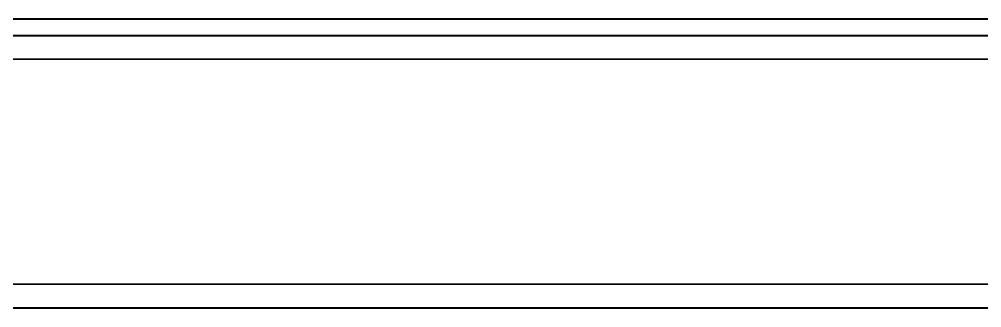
# Model space of a CAD drawing. Header units: millimetres. Extents: x 0 to 5945, y 0 to 4205.
# Drawn here: x 4684.4 to 5037.7, y 1242.7 to 1348.7 of the extents above; entities that cross this region are included whole.
import ezdxf

# ---------------------------------------------------------------- set-up
doc = ezdxf.new("R2010")
doc.units = ezdxf.units.MM
doc.header["$LTSCALE"] = 5
doc.layers.add('가시적인 것(ISO)', color=3, linetype='Continuous', lineweight=40)
doc.layers.add('가시적인 좁은 것(ISO)', color=3, linetype='Continuous', lineweight=35)

msp = doc.modelspace()

# ---------------------------------------------------------------- linework, layer by layer
at = {"layer": '가시적인 것(ISO)'}
for p, q in [((5069.374, 1348.721), (4494.374, 1348.721)), ((4436.874, 1342.721), (5126.874, 1342.721)), ((4436.874, 1242.721), (5126.874, 1242.721))]:
    msp.add_line(p, q, dxfattribs=at)
at = {"layer": '가시적인 좁은 것(ISO)'}
for p, q in [((4436.874, 1334.11), (5126.874, 1334.11)), ((4436.874, 1251.332), (5126.874, 1251.332))]:
    msp.add_line(p, q, dxfattribs=at)

doc.saveas('drawing.dxf')
